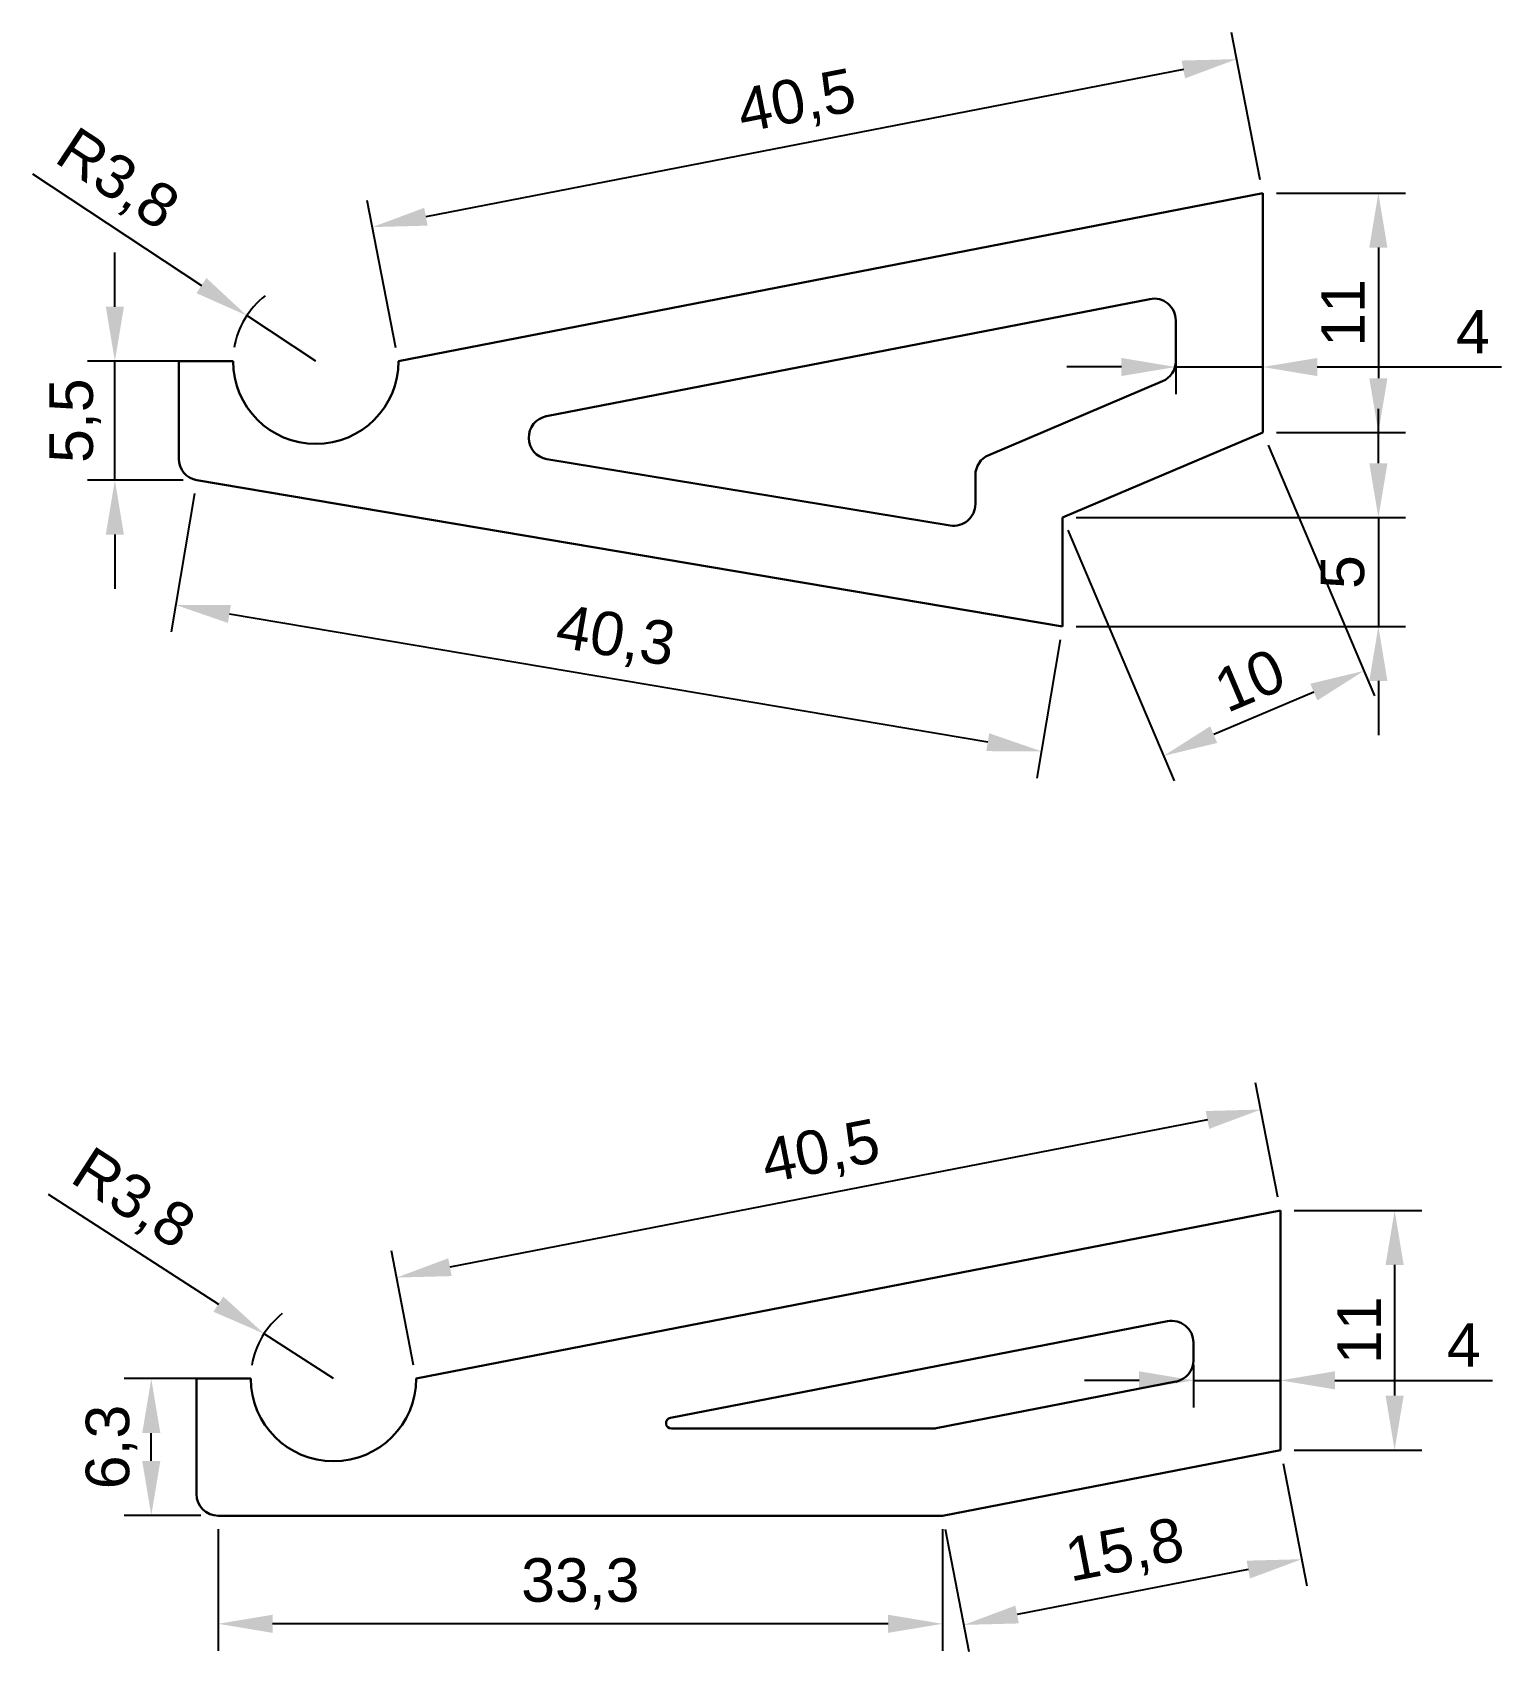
# Model space of a CAD drawing. Header units: millimetres. Extents: x 3061.7 to 3129.2, y 1674.5 to 1748.9.
import ezdxf

# ---------------------------------------------------------------- set-up
doc = ezdxf.new("R2010")
doc.units = ezdxf.units.MM
doc.layers.add('Layer1', color=253, linetype='Continuous')
doc.styles.get("Standard").update_dxf_attribs({"font": 'arial.ttf'})
doc.dimstyles.new('ISO-25', dxfattribs={"dimtxt": 2, "dimasz": 2.5, "dimexe": 1.25, "dimexo": 0.625, "dimtad": 1, "dimdec": 1, "dimtxsty": 'Standard', "dimcen": 2.5, "dimadec": 0, "dimazin": 0, "dimtfac": 1, "dimtdec": 1, "dimtmove": 0, "dimatfit": 3, "dimfxl": 1, "dimarcsym": 0})

# ---------------------------------------------------------------- blocks, each defined once
blk = doc.blocks.new('*D2')
at = {"layer": 'Defpoints', "color": 0, "transparency": 16777216}
for p in [(3118.25, 1741.468), (3077.343, 1739.909), (3078.54, 1733.749)]:
    blk.add_point(p, dxfattribs=at)
at = {"layer": 'Layer1', "color": 0, "lineweight": -2, "transparency": 16777216}
for p, q in [((3118.131, 1742.081), (3116.814, 1748.855)), ((3114.599, 1747.151), (3079.797, 1740.386)), ((3078.421, 1734.362), (3077.104, 1741.136))]:
    blk.add_line(p, q, dxfattribs=at)
at = {"layer": 'Layer1', "color": 0, "transparency": 16777216}
for points in [[(3114.519, 1747.56), (3114.678, 1746.742), (3117.053, 1747.628)], [(3079.717, 1740.795), (3079.876, 1739.977), (3077.343, 1739.909)]]:
    blk.add_solid(points, dxfattribs=at)
at = {"layer": 'Layer1', "color": 0, "transparency": 16777216, "insert": (3096.849, 1745.562), "char_height": 2, "attachment_point": 5, "rotation": 11}
blk.add_mtext('40,5', dxfattribs=at)
blk = doc.blocks.new('*D3')
at = {"layer": 'Defpoints', "color": 0, "transparency": 16777216}
for p in [(3118.25, 1741.468), (3118.25, 1730.468), (3123.56, 1730.468)]:
    blk.add_point(p, dxfattribs=at)
at = {"layer": 'Layer1', "color": 0, "lineweight": -2, "transparency": 16777216}
for p, q in [((3118.875, 1741.468), (3124.81, 1741.468)), ((3123.56, 1738.968), (3123.56, 1732.968)), ((3118.875, 1730.468), (3124.81, 1730.468))]:
    blk.add_line(p, q, dxfattribs=at)
at = {"layer": 'Layer1', "color": 0, "transparency": 16777216}
for points in [[(3123.143, 1738.968), (3123.976, 1738.968), (3123.56, 1741.468)], [(3123.143, 1732.968), (3123.976, 1732.968), (3123.56, 1730.468)]]:
    blk.add_solid(points, dxfattribs=at)
at = {"layer": 'Layer1', "color": 0, "transparency": 16777216, "insert": (3121.931, 1735.968), "char_height": 2, "attachment_point": 5, "rotation": 90}
blk.add_mtext('11', dxfattribs=at)
blk = doc.blocks.new('*D4')
at = {"layer": 'Defpoints', "color": 0, "transparency": 16777216}
for p in [(3118.25, 1730.468), (3109.045, 1726.56), (3113.691, 1715.616)]:
    blk.add_point(p, dxfattribs=at)
at = {"layer": 'Layer1', "color": 0, "lineweight": -2, "transparency": 16777216}
for p, q in [((3118.494, 1729.892), (3123.384, 1718.372)), ((3109.289, 1725.985), (3114.179, 1714.465)), ((3120.595, 1718.546), (3115.992, 1716.592))]:
    blk.add_line(p, q, dxfattribs=at)
at = {"layer": 'Layer1', "color": 0, "transparency": 16777216}
for points in [[(3120.432, 1718.93), (3120.758, 1718.163), (3122.896, 1719.523)], [(3115.829, 1716.976), (3116.155, 1716.209), (3113.691, 1715.616)]]:
    blk.add_solid(points, dxfattribs=at)
at = {"layer": 'Layer1', "color": 0, "transparency": 16777216, "insert": (3117.65, 1719.085), "char_height": 2, "attachment_point": 5, "rotation": 23}
blk.add_mtext('10', dxfattribs=at)
blk = doc.blocks.new('*D5')
at = {"layer": 'Defpoints', "color": 0, "transparency": 16777216}
for p in [(3109.045, 1726.56), (3109.045, 1721.56), (3123.56, 1721.56)]:
    blk.add_point(p, dxfattribs=at)
at = {"layer": 'Layer1', "color": 0, "lineweight": -2, "transparency": 16777216}
for p, q in [((3123.56, 1729.06), (3123.56, 1731.56)), ((3109.67, 1726.56), (3124.81, 1726.56)), ((3123.56, 1726.56), (3123.56, 1721.56)), ((3109.67, 1721.56), (3124.81, 1721.56)), ((3123.56, 1719.06), (3123.56, 1716.56))]:
    blk.add_line(p, q, dxfattribs=at)
at = {"layer": 'Layer1', "color": 0, "transparency": 16777216}
for points in [[(3123.143, 1729.06), (3123.976, 1729.06), (3123.56, 1726.56)], [(3123.143, 1719.06), (3123.976, 1719.06), (3123.56, 1721.56)]]:
    blk.add_solid(points, dxfattribs=at)
at = {"layer": 'Layer1', "color": 0, "transparency": 16777216, "insert": (3121.918, 1724.06), "char_height": 2, "attachment_point": 5, "rotation": 90}
blk.add_mtext('5', dxfattribs=at)
blk = doc.blocks.new('*D6')
at = {"layer": 'Defpoints', "color": 0, "transparency": 16777216}
for p in [(3069.274, 1728.284), (3068.304, 1722.55), (3109.045, 1721.56)]:
    blk.add_point(p, dxfattribs=at)
at = {"layer": 'Layer1', "color": 0, "lineweight": -2, "transparency": 16777216}
for p, q in [((3069.169, 1727.667), (3068.096, 1721.318)), ((3105.611, 1716.244), (3070.769, 1722.134)), ((3108.941, 1720.944), (3107.868, 1714.594))]:
    blk.add_line(p, q, dxfattribs=at)
at = {"layer": 'Layer1', "color": 0, "transparency": 16777216}
for points in [[(3070.839, 1722.544), (3070.7, 1721.723), (3068.304, 1722.55)], [(3105.68, 1716.655), (3105.542, 1715.833), (3108.076, 1715.827)]]:
    blk.add_solid(points, dxfattribs=at)
at = {"layer": 'Layer1', "color": 0, "transparency": 16777216, "insert": (3088.495, 1720.99), "char_height": 2, "attachment_point": 5, "rotation": 350.40511}
blk.add_mtext('40,3', dxfattribs=at)
blk = doc.blocks.new('*D7')
at = {"layer": 'Defpoints', "color": 0, "transparency": 16777216}
for p in [(3065.506, 1733.749), (3069.274, 1733.749), (3069.274, 1728.284)]:
    blk.add_point(p, dxfattribs=at)
at = {"layer": 'Layer1', "color": 0, "lineweight": -2, "transparency": 16777216}
for p, q in [((3065.506, 1736.249), (3065.506, 1738.749)), ((3068.649, 1733.749), (3064.256, 1733.749)), ((3065.506, 1728.284), (3065.506, 1733.749)), ((3068.649, 1728.284), (3064.256, 1728.284)), ((3065.506, 1725.784), (3065.506, 1723.284))]:
    blk.add_line(p, q, dxfattribs=at)
at = {"layer": 'Layer1', "color": 0, "transparency": 16777216}
for points in [[(3065.09, 1736.249), (3065.923, 1736.249), (3065.506, 1733.749)], [(3065.09, 1725.784), (3065.923, 1725.784), (3065.506, 1728.284)]]:
    blk.add_solid(points, dxfattribs=at)
at = {"layer": 'Layer1', "color": 0, "transparency": 16777216, "insert": (3063.684, 1731.016), "char_height": 2, "attachment_point": 5, "rotation": 90}
blk.add_mtext('5,5', dxfattribs=at)
blk = doc.blocks.new('*D8')
at = {"layer": 'Defpoints', "color": 0, "lineweight": 30, "transparency": 16777216}
for p in [(3071.57, 1735.843), (3074.74, 1733.749)]:
    blk.add_point(p, dxfattribs=at)
at = {"layer": 'Layer1', "color": 0, "lineweight": -2, "transparency": 16777216}
for p, q in [((3061.716, 1742.353), (3069.484, 1737.221)), ((3074.74, 1733.749), (3071.57, 1735.843))]:
    blk.add_line(p, q, dxfattribs=at)
blk.add_arc((3074.74, 1733.749), 3.8, 127.70343, 170.57635, dxfattribs=at)
at = {"layer": 'Layer1', "color": 0, "lineweight": 30, "transparency": 16777216}
blk.add_solid([(3069.713, 1737.569), (3069.254, 1736.874), (3071.57, 1735.843)], dxfattribs=at)
at = {"layer": 'Layer1', "color": 0, "transparency": 16777216, "insert": (3065.564, 1742), "char_height": 2, "attachment_point": 5, "rotation": 326.55072}
blk.add_mtext('R3,8', dxfattribs=at)
blk = doc.blocks.new('*D9')
at = {"layer": 'Defpoints', "color": 0, "transparency": 16777216}
for p in [(3114.25, 1734.684), (3118.25, 1734.684), (3118.25, 1733.482)]:
    blk.add_point(p, dxfattribs=at)
at = {"layer": 'Layer1', "color": 0, "lineweight": -2, "transparency": 16777216}
for p, q in [((3111.75, 1733.482), (3109.25, 1733.482)), ((3114.25, 1734.059), (3114.25, 1732.232)), ((3114.25, 1733.482), (3118.25, 1733.482)), ((3118.25, 1734.059), (3118.25, 1732.232)), ((3120.75, 1733.482), (3129.222, 1733.482))]:
    blk.add_line(p, q, dxfattribs=at)
at = {"layer": 'Layer1', "color": 0, "transparency": 16777216}
for points in [[(3111.75, 1733.898), (3111.75, 1733.065), (3114.25, 1733.482)], [(3120.75, 1733.898), (3120.75, 1733.065), (3118.25, 1733.482)]]:
    blk.add_solid(points, dxfattribs=at)
at = {"layer": 'Layer1', "color": 0, "transparency": 16777216, "insert": (3127.905, 1735.107), "char_height": 2, "attachment_point": 5}
blk.add_mtext('4', dxfattribs=at)
blk = doc.blocks.new('*D12')
at = {"layer": 'Defpoints', "color": 0, "transparency": 16777216}
for p in [(3119.062, 1694.726), (3119.062, 1683.726), (3124.306, 1683.726)]:
    blk.add_point(p, dxfattribs=at)
at = {"layer": 'Layer1', "color": 0, "lineweight": -2, "transparency": 16777216}
for p, q in [((3119.687, 1694.726), (3125.556, 1694.726)), ((3124.306, 1692.226), (3124.306, 1686.226)), ((3119.687, 1683.726), (3125.556, 1683.726))]:
    blk.add_line(p, q, dxfattribs=at)
at = {"layer": 'Layer1', "color": 0, "transparency": 16777216}
for points in [[(3123.89, 1692.226), (3124.723, 1692.226), (3124.306, 1694.726)], [(3123.89, 1686.226), (3124.723, 1686.226), (3124.306, 1683.726)]]:
    blk.add_solid(points, dxfattribs=at)
at = {"layer": 'Layer1', "color": 0, "transparency": 16777216, "insert": (3122.677, 1689.226), "char_height": 2, "attachment_point": 5, "rotation": 90}
blk.add_mtext('11', dxfattribs=at)
blk = doc.blocks.new('*D13')
at = {"layer": 'Defpoints', "color": 0, "transparency": 16777216}
for p in [(3119.062, 1683.726), (3103.531, 1680.707), (3104.506, 1675.69)]:
    blk.add_point(p, dxfattribs=at)
at = {"layer": 'Layer1', "color": 0, "lineweight": -2, "transparency": 16777216}
for p, q in [((3119.181, 1683.112), (3120.275, 1677.482)), ((3103.651, 1680.093), (3104.745, 1674.463)), ((3117.583, 1678.232), (3106.96, 1676.168))]:
    blk.add_line(p, q, dxfattribs=at)
at = {"layer": 'Layer1', "color": 0, "transparency": 16777216}
for points in [[(3117.503, 1678.641), (3117.662, 1677.823), (3120.037, 1678.709)], [(3106.881, 1676.577), (3107.04, 1675.759), (3104.506, 1675.69)]]:
    blk.add_solid(points, dxfattribs=at)
at = {"layer": 'Layer1', "color": 0, "transparency": 16777216, "insert": (3111.923, 1678.993), "char_height": 2, "attachment_point": 5, "rotation": 11}
blk.add_mtext('15,8', dxfattribs=at)
blk = doc.blocks.new('*D14')
at = {"layer": 'Defpoints', "color": 0, "transparency": 16777216}
for p in [(3070.252, 1680.707), (3103.531, 1680.707), (3070.252, 1675.742)]:
    blk.add_point(p, dxfattribs=at)
at = {"layer": 'Layer1', "color": 0, "lineweight": -2, "transparency": 16777216}
for p, q in [((3070.252, 1680.082), (3070.252, 1674.492)), ((3103.531, 1680.082), (3103.531, 1674.492)), ((3101.031, 1675.742), (3072.752, 1675.742))]:
    blk.add_line(p, q, dxfattribs=at)
at = {"layer": 'Layer1', "color": 0, "transparency": 16777216}
for points in [[(3072.752, 1676.158), (3072.752, 1675.325), (3070.252, 1675.742)], [(3101.031, 1676.158), (3101.031, 1675.325), (3103.531, 1675.742)]]:
    blk.add_solid(points, dxfattribs=at)
at = {"layer": 'Layer1', "color": 0, "transparency": 16777216, "insert": (3086.892, 1677.569), "char_height": 2, "attachment_point": 5}
blk.add_mtext('33,3', dxfattribs=at)
blk = doc.blocks.new('*D15')
at = {"layer": 'Defpoints', "color": 0, "transparency": 16777216}
for p in [(3067.179, 1687.007), (3070.077, 1687.007), (3070.077, 1680.722)]:
    blk.add_point(p, dxfattribs=at)
at = {"layer": 'Layer1', "color": 0, "lineweight": -2, "transparency": 16777216}
for p, q in [((3069.452, 1687.007), (3065.929, 1687.007)), ((3067.179, 1683.222), (3067.179, 1684.507)), ((3069.452, 1680.722), (3065.929, 1680.722))]:
    blk.add_line(p, q, dxfattribs=at)
at = {"layer": 'Layer1', "color": 0, "transparency": 16777216}
for points in [[(3066.762, 1684.507), (3067.596, 1684.507), (3067.179, 1687.007)], [(3066.762, 1683.222), (3067.596, 1683.222), (3067.179, 1680.722)]]:
    blk.add_solid(points, dxfattribs=at)
at = {"layer": 'Layer1', "color": 0, "transparency": 16777216, "insert": (3065.352, 1683.864), "char_height": 2, "attachment_point": 5, "rotation": 90}
blk.add_mtext('6,3', dxfattribs=at)
blk = doc.blocks.new('*D16')
at = {"layer": 'Defpoints', "color": 0, "transparency": 16777216}
for p in [(3119.062, 1694.726), (3078.45, 1691.648), (3079.352, 1687.007)]:
    blk.add_point(p, dxfattribs=at)
at = {"layer": 'Layer1', "color": 0, "lineweight": -2, "transparency": 16777216}
for p, q in [((3118.943, 1695.339), (3117.921, 1700.594)), ((3115.706, 1698.89), (3080.904, 1692.125)), ((3079.233, 1687.62), (3078.211, 1692.875))]:
    blk.add_line(p, q, dxfattribs=at)
at = {"layer": 'Layer1', "color": 0, "transparency": 16777216}
for points in [[(3115.626, 1699.299), (3115.785, 1698.481), (3118.16, 1699.367)], [(3080.824, 1692.534), (3080.983, 1691.716), (3078.45, 1691.648)]]:
    blk.add_solid(points, dxfattribs=at)
at = {"layer": 'Layer1', "color": 0, "transparency": 16777216, "insert": (3097.956, 1697.301), "char_height": 2, "attachment_point": 5, "rotation": 11}
blk.add_mtext('40,5', dxfattribs=at)
blk = doc.blocks.new('*D17')
at = {"layer": 'Defpoints', "color": 0, "transparency": 16777216}
for p in [(3072.361, 1689.07), (3075.552, 1687.007)]:
    blk.add_point(p, dxfattribs=at)
at = {"layer": 'Layer1', "color": 0, "lineweight": -2, "transparency": 16777216}
for p, q in [((3062.443, 1695.481), (3070.261, 1690.427)), ((3075.552, 1687.007), (3072.361, 1689.07))]:
    blk.add_line(p, q, dxfattribs=at)
blk.add_arc((3075.552, 1687.007), 3.8, 128.27147, 170.57635, dxfattribs=at)
at = {"layer": 'Layer1', "color": 0, "transparency": 16777216}
blk.add_solid([(3070.487, 1690.777), (3070.035, 1690.077), (3072.361, 1689.07)], dxfattribs=at)
at = {"layer": 'Layer1', "color": 0, "transparency": 16777216, "insert": (3066.294, 1695.167), "char_height": 2, "attachment_point": 5, "rotation": 327.11876}
blk.add_mtext('R3,8', dxfattribs=at)
blk = doc.blocks.new('*D18')
at = {"layer": 'Defpoints', "color": 0, "transparency": 16777216}
for p in [(3115.062, 1688.254), (3119.062, 1688.254), (3119.062, 1686.926)]:
    blk.add_point(p, dxfattribs=at)
at = {"layer": 'Layer1', "color": 0, "lineweight": -2, "transparency": 16777216}
for p, q in [((3115.062, 1687.629), (3115.062, 1685.676)), ((3119.062, 1687.629), (3119.062, 1685.676)), ((3112.562, 1686.926), (3110.062, 1686.926)), ((3115.062, 1686.926), (3119.062, 1686.926)), ((3121.562, 1686.926), (3128.798, 1686.926))]:
    blk.add_line(p, q, dxfattribs=at)
at = {"layer": 'Layer1', "color": 0, "transparency": 16777216}
for points in [[(3112.562, 1687.343), (3112.562, 1686.509), (3115.062, 1686.926)], [(3121.562, 1687.343), (3121.562, 1686.509), (3119.062, 1686.926)]]:
    blk.add_solid(points, dxfattribs=at)
at = {"layer": 'Layer1', "color": 0, "transparency": 16777216, "insert": (3127.481, 1688.551), "char_height": 2, "attachment_point": 5}
blk.add_mtext('4', dxfattribs=at)

msp = doc.modelspace()

# ---------------------------------------------------------------- linework, layer by layer
at = {"lineweight": 30}
for p, q in [((3118.25, 1741.468), (3078.54, 1733.749)), ((3118.25, 1741.468), (3118.25, 1730.468)), ((3085.331, 1731.216), (3113.059, 1736.606)), ((3114.25, 1735.624), (3114.25, 1733.745)), ((3070.94, 1733.749), (3068.44, 1733.749)), ((3068.44, 1733.749), (3068.44, 1729.27)), ((3113.641, 1732.824), (3105.654, 1729.434)), ((3118.25, 1730.468), (3109.045, 1726.56)), ((3103.883, 1726.202), (3085.359, 1729.247)), ((3109.045, 1721.56), (3069.274, 1728.284)), ((3105.045, 1728.514), (3105.045, 1727.189)), ((3109.045, 1726.56), (3109.045, 1721.56)), ((3119.062, 1694.726), (3079.352, 1687.007)), ((3119.062, 1694.726), (3119.062, 1683.726)), ((3113.871, 1689.642), (3091.032, 1685.202)), ((3115.062, 1688.66), (3115.062, 1687.847)), ((3071.752, 1687.007), (3069.252, 1687.007)), ((3069.252, 1687.007), (3069.252, 1681.707)), ((3114.253, 1686.866), (3103.241, 1684.725)), ((3103.05, 1684.707), (3091.079, 1684.707)), ((3119.062, 1683.726), (3103.531, 1680.707)), ((3103.531, 1680.707), (3070.252, 1680.707))]:
    msp.add_line(p, q, dxfattribs=at)
for centre, radius, start, end in [((3113.25, 1735.624), 1, 0, 101), ((3074.74, 1733.749), 3.8, 180, 0), ((3113.25, 1733.745), 1, 293, 0), ((3085.521, 1730.234), 1, 101, 260.6635), ((3069.44, 1729.27), 1, 180, 260.40511), ((3106.045, 1728.514), 1, 113, 180), ((3104.045, 1727.189), 1, 260.6635, 0), ((3114.062, 1688.66), 1, 0, 101), ((3114.062, 1687.847), 1, 281, 0), ((3075.552, 1687.007), 3.8, 180, 0), ((3091.079, 1684.957), 0.25, 101, 270), ((3103.05, 1685.707), 1, 270, 281), ((3103.05, 1685.707), 1, 270, 281), ((3070.252, 1681.707), 1, 180, 270)]:
    msp.add_arc(centre, radius, start, end, dxfattribs=at)

# ---------------------------------------------------------------- dimensions: what is measured, and where the dimension line sits
at = {"layer": 'Layer1'}
for p1, p2, distance, picture, middle in [((3118.25, 1741.468), (3078.54, 1733.749), -6.276, '*D2', (3096.849, 1745.562)), ((3109.045, 1721.56), (3069.274, 1728.284), 5.815, '*D6', (3088.495, 1720.99)), ((3119.062, 1694.726), (3079.352, 1687.007), -4.728, '*D16', (3097.956, 1697.301)), ((3119.062, 1683.726), (3103.531, 1680.707), 5.11, '*D13', (3111.923, 1678.993))]:
    dim = msp.add_aligned_dim(p1=p1, p2=p2, distance=distance, dimstyle='ISO-25', dxfattribs=at)
    dim.commit()
    dim.dimension.update_dxf_attribs({"geometry": picture, "text_midpoint": middle})
for center, mpoint, picture, middle in [((3074.74, 1733.749), (3071.57, 1735.843), '*D8', (3065.564, 1742)), ((3075.552, 1687.007), (3072.361, 1689.07), '*D17', (3066.294, 1695.167))]:
    dim = msp.add_radius_dim(center=center, mpoint=mpoint, dimstyle='ISO-25', dxfattribs=at)
    dim.commit()
    dim.dimension.update_dxf_attribs({"geometry": picture, "text_midpoint": middle})
for base, p1, p2, picture, middle in [((3123.56, 1730.468), (3118.25, 1741.468), (3118.25, 1730.468), '*D3', (3121.931, 1735.968)), ((3065.506, 1733.749), (3069.274, 1728.284), (3069.274, 1733.749), '*D7', (3063.684, 1731.016)), ((3123.56, 1721.56), (3109.045, 1726.56), (3109.045, 1721.56), '*D5', (3121.918, 1724.06)), ((3124.306, 1683.726), (3119.062, 1694.726), (3119.062, 1683.726), '*D12', (3122.677, 1689.226)), ((3067.179, 1687.007), (3070.077, 1680.722), (3070.077, 1687.007), '*D15', (3065.352, 1683.864))]:
    dim = msp.add_linear_dim(base=base, p1=p1, p2=p2, angle=90, dimstyle='ISO-25', dxfattribs=at)
    dim.commit()
    dim.dimension.update_dxf_attribs({"geometry": picture, "text_midpoint": middle})
for base, p1, p2, picture, middle in [((3118.25, 1733.482), (3114.25, 1734.684), (3118.25, 1734.684), '*D9', (3127.905, 1733.482)), ((3119.062, 1686.926), (3115.062, 1688.254), (3119.062, 1688.254), '*D18', (3127.481, 1686.926))]:
    dim = msp.add_linear_dim(base=base, p1=p1, p2=p2, dimstyle='ISO-25', dxfattribs=at)
    dim.commit()
    dim.dimension.update_dxf_attribs({"geometry": picture, "text_midpoint": middle, "dimtype": 160})
dim = msp.add_linear_dim(base=(3113.691, 1715.616), p1=(3118.25, 1730.468), p2=(3109.045, 1726.56), angle=203, dimstyle='ISO-25', dxfattribs=at)
dim.commit()
dim.dimension.update_dxf_attribs({"geometry": '*D4', "text_midpoint": (3118.293, 1717.569), "dimtype": 161})
dim = msp.add_linear_dim(base=(3070.252, 1675.742), p1=(3103.531, 1680.707), p2=(3070.252, 1680.707), dimstyle='ISO-25', dxfattribs=at)
dim.commit()
dim.dimension.update_dxf_attribs({"geometry": '*D14', "text_midpoint": (3086.892, 1677.569)})

doc.saveas('drawing.dxf')
